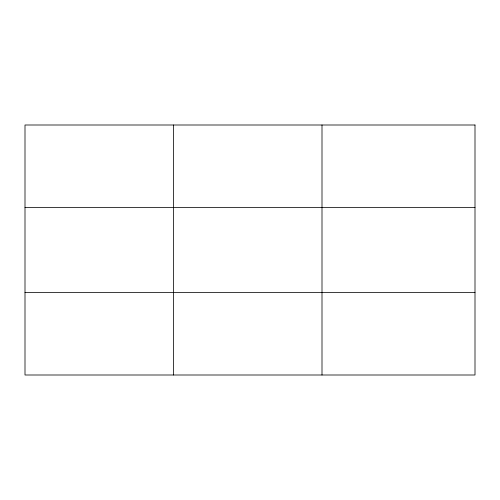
<?xml version="1.0" encoding="UTF-8"?>
<svg xmlns="http://www.w3.org/2000/svg" width="500" height="500" viewBox="0 0 500 500"><rect width="100%" height="100%" fill="white"/><g stroke="black" fill="none" stroke-linecap="round" stroke-linejoin="round"><path stroke-width="0.75" d="M173.5 375L173.5 125M322 375L322 125M25 207.5L475 207.5M25 292.5L475 292.5M475 125L25 125L25 375L475 375L475 125"/></g></svg>
